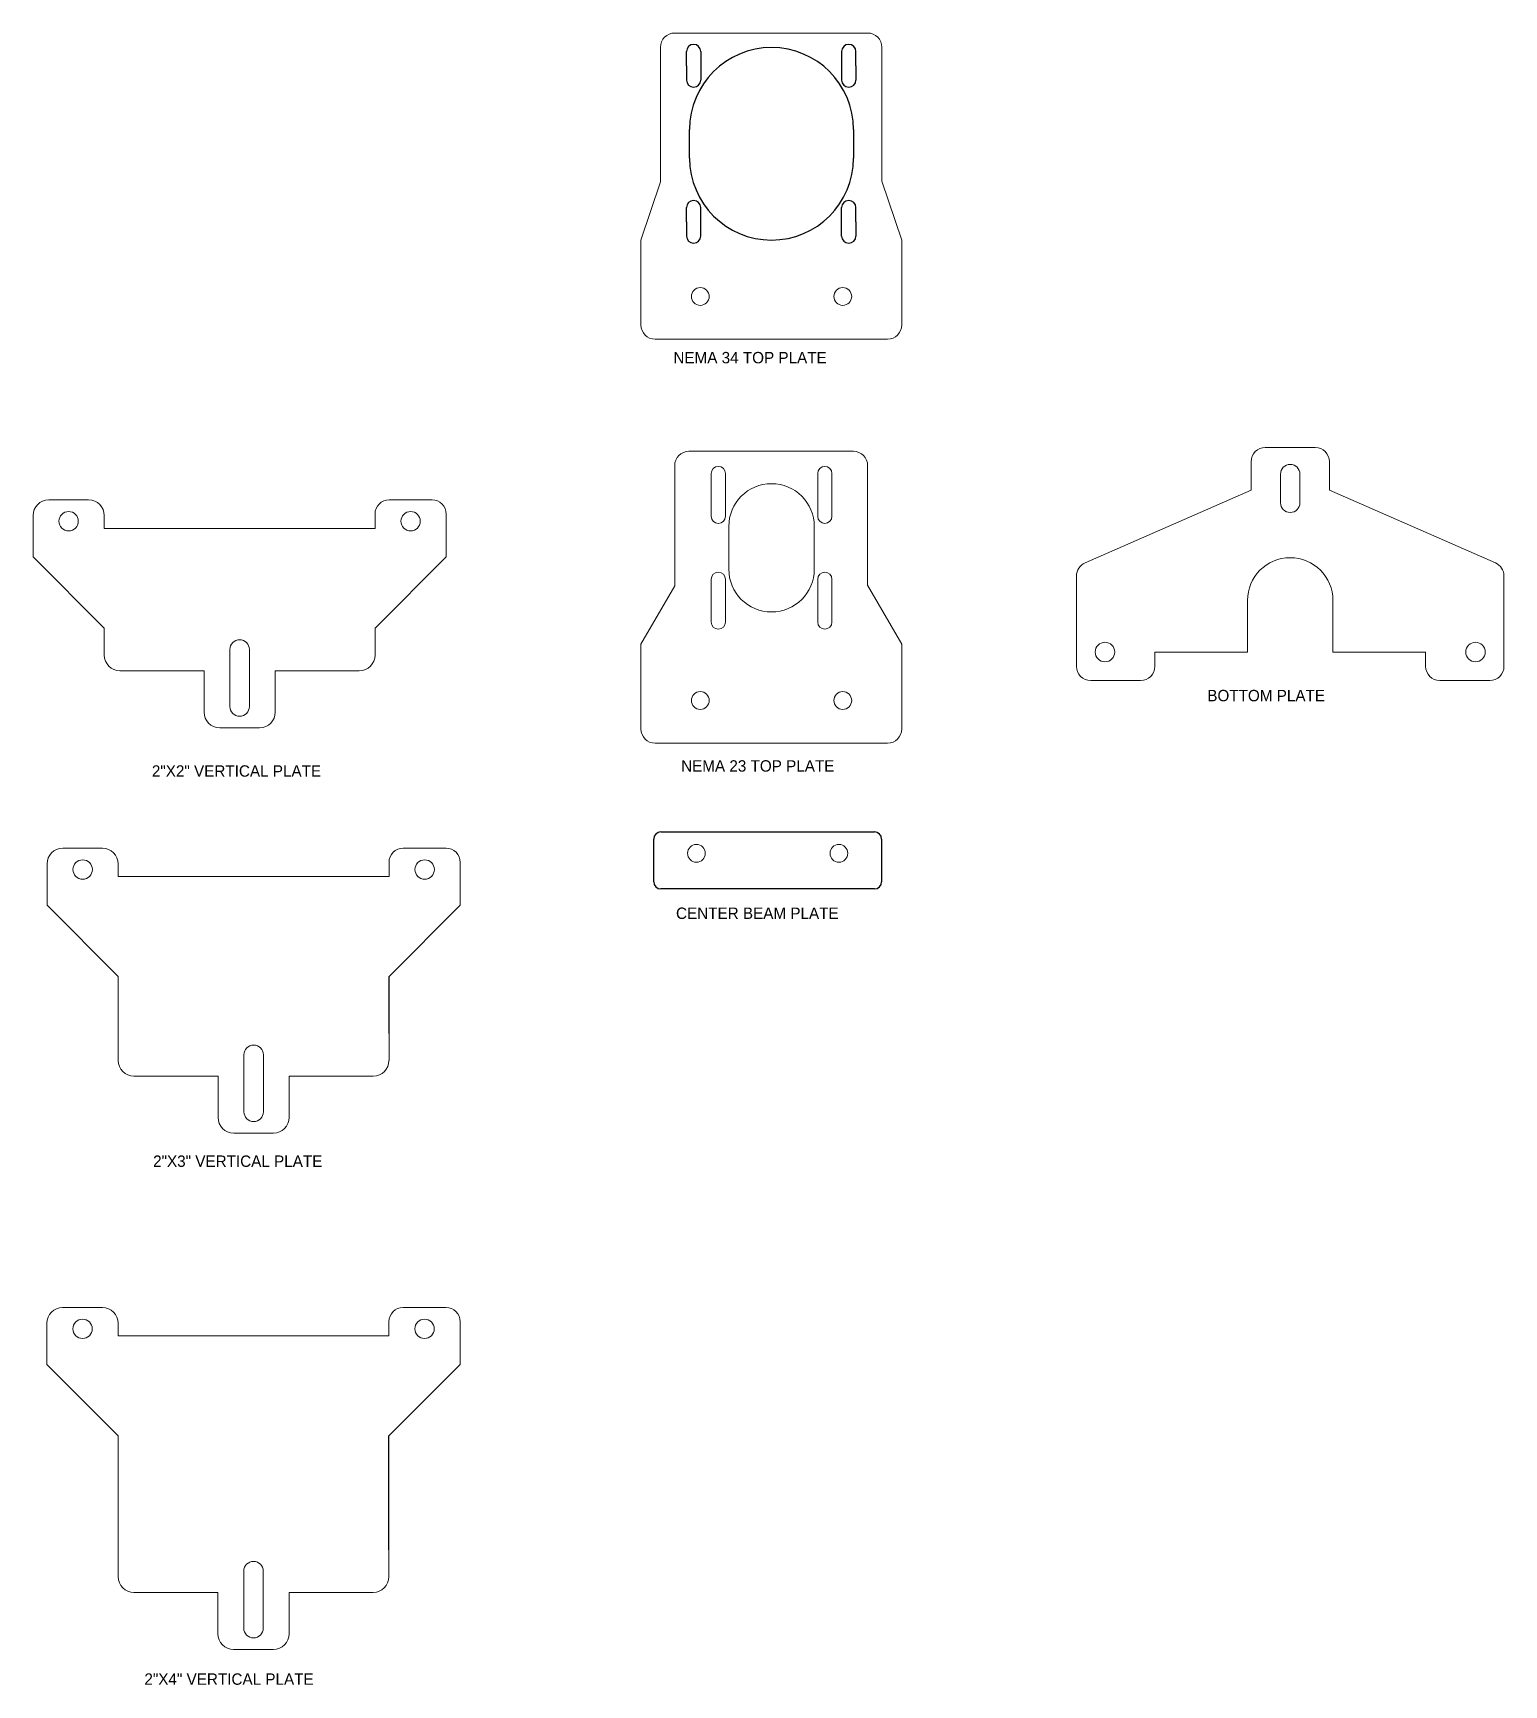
# Model space of a CAD drawing. Header units: inches. Extents: x -3.1 to 22.7, y -19.1 to 9.9.
import ezdxf

# ---------------------------------------------------------------- set-up
doc = ezdxf.new("R2010")
doc.units = ezdxf.units.IN
doc.header["$MEASUREMENT"] = 0

msp = doc.modelspace()

# ---------------------------------------------------------------- linework, layer by layer
at = {"color": 7, "linetype": 'Continuous', "lineweight": 15}
for p, q in [((7.938, 9.601), (7.938, 7.24)), ((11.573, 9.851), (8.188, 9.851)), ((11.823, 7.25), (11.823, 9.601)), ((12.171, 6.215), (11.823, 7.25)), ((7.938, 7.24), (7.596, 6.215)), ((7.596, 6.215), (7.596, 4.73)), ((12.171, 4.73), (12.171, 6.215)), ((7.846, 4.48), (11.921, 4.48)), ((11.323, 2.514), (8.438, 2.514)), ((18.3, 1.831), (18.3, 2.331)), ((18.55, 2.581), (19.425, 2.581)), ((19.675, 1.831), (19.675, 2.331)), ((8.188, 2.264), (8.188, 0.153)), ((8.828, 2.124), (8.828, 1.374)), ((9.078, 1.374), (9.078, 2.124)), ((10.697, 2.124), (10.697, 1.374)), ((10.947, 1.374), (10.947, 2.124)), ((11.573, 0.163), (11.573, 2.264)), ((18.816, 2.112), (18.816, 1.612)), ((19.158, 2.112), (19.158, 1.612)), ((15.387, 0.557), (18.3, 1.831)), ((22.587, 0.557), (19.675, 1.831)), ((-2.095, 1.662), (-2.794, 1.662)), ((3.93, 1.662), (3.18, 1.662)), ((-3.07, 1.387), (-3.07, 0.662)), ((-1.82, 1.162), (-1.82, 1.387)), ((2.93, 1.162), (-1.82, 1.162)), ((2.93, 1.412), (2.93, 1.162)), ((4.18, 0.662), (4.18, 1.412)), ((9.137, 1.196), (9.137, 0.446)), ((10.637, 0.446), (10.637, 1.196)), ((-3.07, 0.662), (-1.82, -0.588)), ((2.93, -0.588), (4.18, 0.662)), ((15.237, -1.258), (15.237, 0.328)), ((22.737, -1.258), (22.737, 0.328)), ((8.188, 0.153), (7.596, -0.872)), ((8.828, 0.268), (8.828, -0.482)), ((9.078, -0.482), (9.078, 0.268)), ((10.697, 0.268), (10.697, -0.482)), ((10.947, -0.482), (10.947, 0.268)), ((12.171, -0.872), (11.573, 0.163)), ((18.237, -0.103), (18.237, -1.008)), ((19.737, -0.103), (19.737, -1.008)), ((-1.82, -0.588), (-1.82, -1.062)), ((2.93, -1.062), (2.93, -0.588)), ((0.384, -0.963), (0.384, -1.963)), ((0.726, -1.963), (0.726, -0.963)), ((7.596, -0.872), (7.596, -2.357)), ((12.171, -2.357), (12.171, -0.872)), ((16.612, -1.008), (18.237, -1.008)), ((16.612, -1.258), (16.612, -1.008)), ((21.362, -1.008), (19.737, -1.008)), ((21.362, -1.258), (21.362, -1.008)), ((-1.544, -1.338), (-0.07, -1.338)), ((-0.07, -1.338), (-0.07, -2.062)), ((1.18, -1.338), (2.655, -1.338)), ((1.18, -2.062), (1.18, -1.338)), ((15.487, -1.508), (16.362, -1.508)), ((21.612, -1.508), (22.487, -1.508)), ((0.206, -2.338), (0.905, -2.338)), ((7.846, -2.607), (11.921, -2.607)), ((-1.85, -4.447), (-2.549, -4.447)), ((4.176, -4.447), (3.426, -4.447)), ((-2.824, -4.723), (-2.824, -5.447)), ((-1.574, -4.947), (-1.574, -4.723)), ((3.176, -4.697), (3.176, -4.947)), ((4.426, -5.447), (4.426, -4.697)), ((3.176, -4.947), (-1.574, -4.947)), ((-2.824, -5.447), (-1.574, -6.697)), ((3.176, -6.697), (4.426, -5.447)), ((-1.574, -6.697), (-1.574, -8.172)), ((3.176, -8.172), (3.176, -7.697)), ((0.63, -8.072), (0.63, -9.072)), ((0.972, -9.072), (0.972, -8.072)), ((-1.299, -8.447), (0.176, -8.447)), ((0.176, -8.447), (0.176, -9.172)), ((1.426, -8.447), (2.9, -8.447)), ((1.426, -9.172), (1.426, -8.447)), ((0.451, -9.447), (1.15, -9.447)), ((-1.852, -12.504), (-2.551, -12.504)), ((4.174, -12.504), (3.424, -12.504)), ((-2.826, -12.78), (-2.826, -13.504)), ((-1.576, -13.004), (-1.576, -12.78)), ((3.174, -13.004), (-1.576, -13.004)), ((3.174, -12.754), (3.174, -13.004)), ((4.424, -13.504), (4.424, -12.754)), ((-2.826, -13.504), (-1.576, -14.754)), ((3.174, -14.754), (4.424, -13.504)), ((-1.576, -14.754), (-1.576, -17.229)), ((3.174, -17.229), (3.174, -16.754)), ((0.628, -17.129), (0.628, -18.129)), ((0.97, -18.129), (0.97, -17.129)), ((-1.301, -17.504), (0.174, -17.504)), ((0.174, -17.504), (0.174, -18.229)), ((1.424, -17.504), (2.898, -17.504)), ((1.424, -18.229), (1.424, -17.504)), ((0.449, -18.504), (1.148, -18.504))]:
    msp.add_line(p, q, dxfattribs=at)
for p, q in [((8.394, 9.276), (8.394, 9.526)), ((8.394, 9.276), (8.394, 9.026)), ((8.644, 9.526), (8.644, 9.026)), ((11.117, 9.526), (11.117, 9.026)), ((11.367, 9.276), (11.367, 9.526)), ((11.367, 9.276), (11.367, 9.026)), ((8.45, 7.658), (8.45, 8.158)), ((11.325, 8.158), (11.325, 7.658)), ((8.394, 6.539), (8.394, 6.789)), ((8.644, 6.289), (8.644, 6.789)), ((11.117, 6.289), (11.117, 6.789)), ((11.367, 6.539), (11.367, 6.789)), ((8.394, 6.539), (8.394, 6.289)), ((11.367, 6.539), (11.367, 6.289)), ((7.819, -5.038), (7.819, -4.288)), ((7.944, -4.163), (11.694, -4.163)), ((11.819, -4.288), (11.819, -5.038)), ((11.694, -5.163), (7.944, -5.163)), ((3.176, -7.697), (3.176, -6.697)), ((3.174, -16.754), (3.174, -14.754))]:
    msp.add_line(p, q)
for centre, radius in [((8.637, 5.23), 0.156), ((11.137, 5.23), 0.156), ((-2.445, 1.287), 0.17), ((3.555, 1.287), 0.17), ((15.737, -1.008), 0.171), ((22.237, -1.008), 0.171), ((8.637, -1.857), 0.156), ((11.137, -1.857), 0.156), ((8.569, -4.538), 0.156), ((11.069, -4.538), 0.156), ((-2.199, -4.822), 0.17), ((3.801, -4.822), 0.17), ((-2.201, -12.879), 0.17), ((3.799, -12.879), 0.17)]:
    msp.add_circle(centre, radius, dxfattribs=at)
for centre, radius, start, end in [((8.188, 9.601), 0.25, 90, 180), ((11.573, 9.601), 0.25, 0, 90), ((7.846, 4.73), 0.25, 180, 270), ((11.921, 4.73), 0.25, 270, 0), ((8.438, 2.264), 0.25, 90, 180), ((11.323, 2.264), 0.25, 0, 90), ((18.55, 2.331), 0.25, 90, 180), ((19.425, 2.331), 0.25, 0, 90), ((8.953, 2.124), 0.125, 0, 180), ((10.822, 2.124), 0.125, 0, 180), ((18.987, 2.112), 0.171, 0, 180), ((9.887, 1.196), 0.75, 0, 180), ((-2.794, 1.387), 0.275, 90, 180), ((-2.095, 1.387), 0.275, 0, 90), ((3.18, 1.412), 0.25, 90, 180), ((3.93, 1.412), 0.25, 0, 90), ((18.987, 1.612), 0.171, 180, 0), ((8.953, 1.374), 0.125, 180, 0), ((10.822, 1.374), 0.125, 180, 0), ((18.987, -0.103), 0.75, 0, 180), ((8.953, 0.268), 0.125, 0, 180), ((9.887, 0.446), 0.75, 180, 0), ((10.822, 0.268), 0.125, 0, 180), ((15.487, 0.328), 0.25, 113.6206, 180), ((22.487, 0.328), 0.25, 0, 66.3794), ((8.953, -0.482), 0.125, 180, 0), ((10.822, -0.482), 0.125, 180, 0), ((0.555, -0.963), 0.171, 0, 180), ((-1.544, -1.062), 0.275, 180, 270), ((2.655, -1.062), 0.275, 270, 0), ((15.487, -1.258), 0.25, 180, 270), ((16.362, -1.258), 0.25, 270, 0), ((21.612, -1.258), 0.25, 180, 270), ((22.487, -1.258), 0.25, 270, 0), ((0.555, -1.963), 0.171, 180, 0), ((0.206, -2.062), 0.275, 180, 270), ((0.905, -2.062), 0.275, 270, 0), ((7.846, -2.357), 0.25, 180, 270), ((11.921, -2.357), 0.25, 270, 0), ((-2.549, -4.723), 0.275, 90, 180), ((-1.85, -4.723), 0.275, 0, 90), ((3.426, -4.697), 0.25, 90, 180), ((4.176, -4.697), 0.25, 0, 90), ((0.801, -8.072), 0.171, 0, 180), ((-1.299, -8.172), 0.275, 180, 270), ((2.9, -8.172), 0.275, 270, 0), ((0.451, -9.172), 0.275, 180, 270), ((0.801, -9.072), 0.171, 180, 0), ((1.15, -9.172), 0.275, 270, 0), ((-2.551, -12.78), 0.275, 90, 180), ((-1.852, -12.78), 0.275, 0, 90), ((3.424, -12.754), 0.25, 90, 180), ((4.174, -12.754), 0.25, 0, 90), ((0.799, -17.129), 0.171, 0, 180), ((-1.301, -17.229), 0.275, 180, 270), ((2.898, -17.229), 0.275, 270, 0), ((0.449, -18.229), 0.275, 180, 270), ((0.799, -18.129), 0.171, 180, 0), ((1.148, -18.229), 0.275, 270, 0)]:
    msp.add_arc(centre, radius, start, end, dxfattribs=at)
at = {"linetype": 'Continuous'}
for centre, radius, start, end in [((8.519, 9.526), 0.125, 0, 180), ((9.887, 8.158), 1.438, 0, 180), ((11.242, 9.526), 0.125, 0, 180), ((8.519, 9.026), 0.125, 180, 0), ((11.242, 9.026), 0.125, 180, 0), ((9.887, 7.658), 1.438, 180, 0), ((8.519, 6.789), 0.125, 0, 180), ((11.242, 6.789), 0.125, 0, 180), ((8.519, 6.289), 0.125, 180, 0), ((11.242, 6.289), 0.125, 180, 0)]:
    msp.add_arc(centre, radius, start, end, dxfattribs=at)
for centre, start, end in [((7.944, -4.288), 90, 180), ((11.694, -4.288), 0, 90), ((7.944, -5.038), 180, 270), ((11.694, -5.038), 270, 0)]:
    msp.add_arc(centre, 0.125, start, end)

# ---------------------------------------------------------------- texts
at = {"char_height": 0.2, "attachment_point": 1}
for s, insert, width in [('NEMA 34 TOP PLATE', (8.165, 4.257), 3.50709), ('BOTTOM PLATE', (17.532, -1.671), 3.50709), ('2"X2" VERTICAL PLATE', (-0.985, -2.994), 3.88319), ('NEMA 23 TOP PLATE', (8.3, -2.905), 3.50709), ('CENTER BEAM PLATE', (8.211, -5.489), 3.50709), ('2"X3" VERTICAL PLATE', (-0.963, -9.838), 3.88319), ('2"X4" VERTICAL PLATE', (-1.116, -18.923), 3.88319)]:
    msp.add_mtext(s, dxfattribs=dict(at, insert=insert, width=width))

doc.saveas('drawing.dxf')
